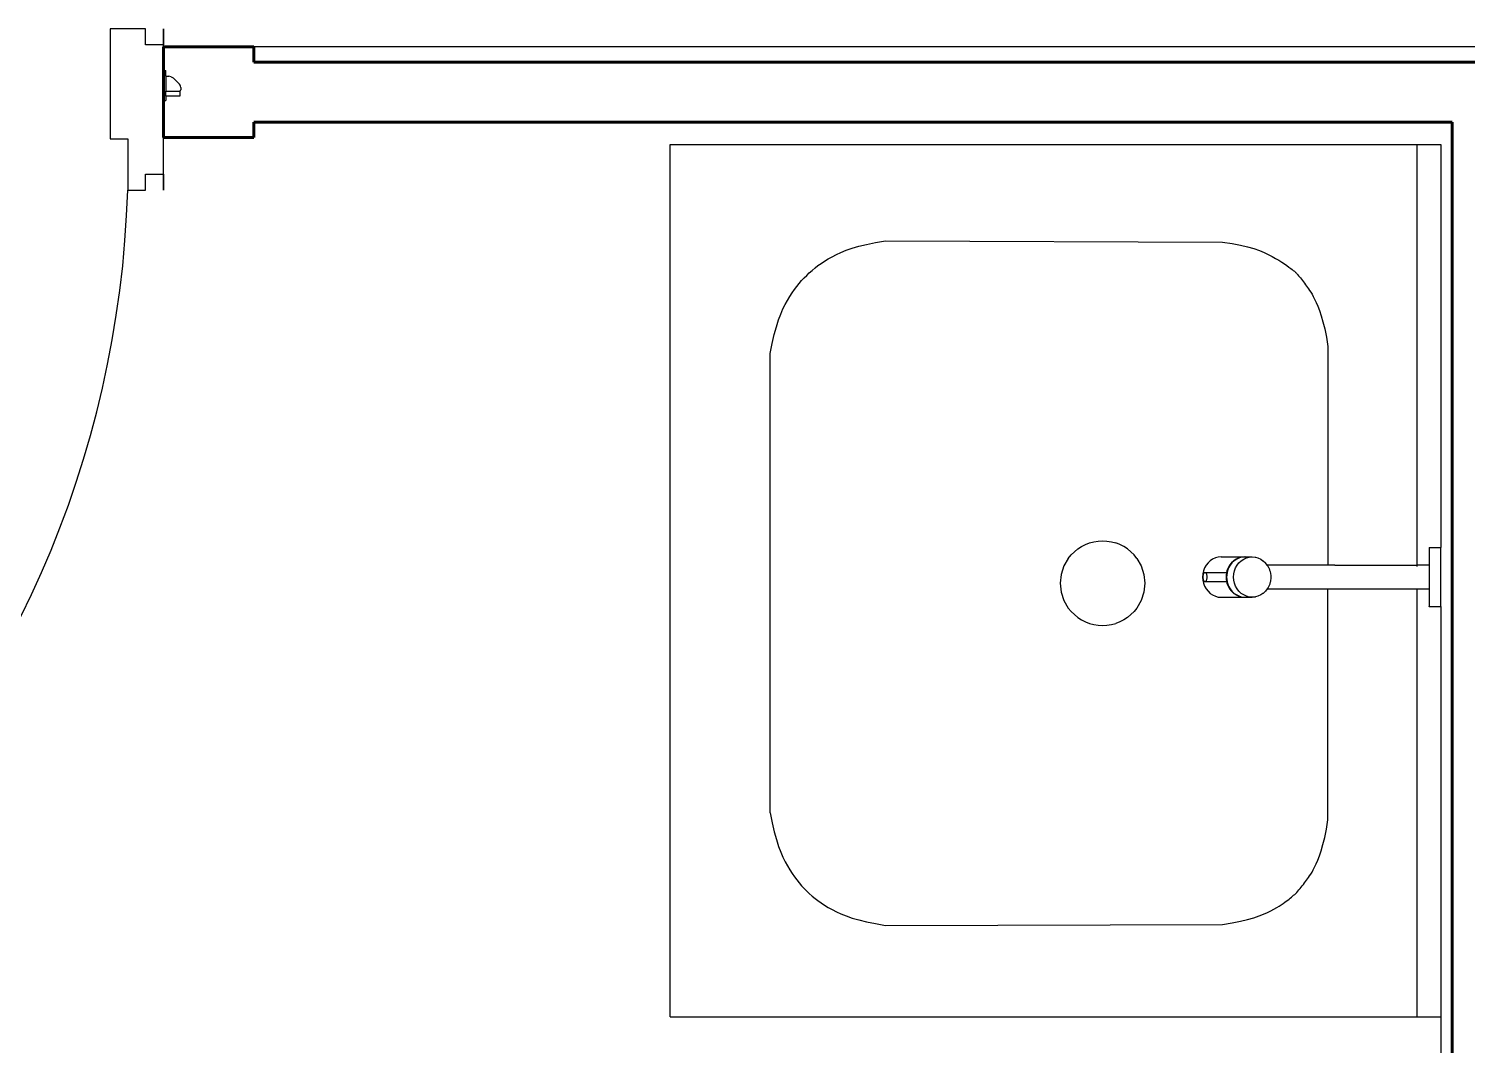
# Model space of a CAD drawing. Header units: metres. Extents: x 12.2 to 77.2, y 18.8 to 35.5.
# Drawn here: x 15.041 to 16.254, y 24.496 to 25.353 of the extents above; entities that cross this region are included whole.
import ezdxf

# ---------------------------------------------------------------- set-up
doc = ezdxf.new("R2010")
doc.units = ezdxf.units.M
doc.layers.add('0inne_gulv', color=7, linetype='Continuous', lineweight=13)
doc.layers.add('A-WALL', color=250, linetype='Continuous', lineweight=60)
doc.layers.add('Edges', color=7, linetype='Continuous')

# ---------------------------------------------------------------- blocks, each defined once
blk = doc.blocks.new('*U14')
blk.add_lwpolyline([(33.6, 1124.4, -0.396717), (966.4, 192)], format="xyb")
for points in [[(72, 192), (33.6, 192), (33.6, 1124.4), (72, 1124.4)], [(33.6, 192), (16.8, 192), (16.8, 192), (16.8, 192), (16.8, 192), (16.8, 177), (0, 177), (0, 190.9), (0, 40.9), (0, 55.9), (16.8, 55.9), (16.8, 40.9), (33.6, 40.9), (33.6, 40.9), (50, 40.9), (50, 144), (33.6, 144)], [(1000, 177), (1000, 192), (1000, 192), (1000, 40.9), (1000, 55.9), (983.2, 55.9), (983.2, 40.9), (966.4, 40.9), (966.4, 40.9), (950, 40.9), (950, 144), (966.4, 144), (966.4, 192), (983.2, 192), (983.2, 177)]]:
    blk.add_lwpolyline(points, close=True)
blk.add_lwpolyline([(33.6, 192), (72, 192)])
blk = doc.blocks.new('hyjnmu')
at = {"layer": 'Edges'}
for p, q in [((1051.659, 1739.2149), (1051.659, 1739.6149)), ((1051.659, 1739.6149), (1051.6731, 1739.6149)), ((1051.6731, 1739.6149), (1051.9985, 1739.6149)), ((1051.9985, 1739.6049), (1051.9985, 1739.6149)), ((1051.9988, 1739.6149), (1051.9985, 1739.6149)), ((1051.9985, 1739.6049), (1051.9988, 1739.6049)), ((1051.9998, 1739.6149), (1051.9988, 1739.6149)), ((1051.9988, 1739.6049), (1051.9998, 1739.6049)), ((1052.0013, 1739.6149), (1051.9998, 1739.6149)), ((1051.9998, 1739.6049), (1052.0013, 1739.6049)), ((1052.0033, 1739.6149), (1052.0013, 1739.6149)), ((1052.0013, 1739.6049), (1052.0033, 1739.6049)), ((1052.0059, 1739.6149), (1052.0033, 1739.6149)), ((1052.0033, 1739.6049), (1052.0059, 1739.6049)), ((1052.0088, 1739.6149), (1052.0059, 1739.6149)), ((1052.0059, 1739.6049), (1052.0088, 1739.6049)), ((1052.0122, 1739.6149), (1052.0088, 1739.6149)), ((1052.0088, 1739.6049), (1052.0122, 1739.6049)), ((1052.0158, 1739.6149), (1052.0122, 1739.6149)), ((1052.0122, 1739.6049), (1052.0135, 1739.6049)), ((1052.0135, 1739.6049), (1052.0136, 1739.6049)), ((1052.0135, 1739.6049), (1052.0135, 1739.5949)), ((1052.0136, 1739.6049), (1052.014, 1739.6049)), ((1052.014, 1739.6049), (1052.0146, 1739.6049)), ((1052.0146, 1739.6049), (1052.0154, 1739.6049)), ((1052.0154, 1739.6049), (1052.0158, 1739.6049)), ((1052.0196, 1739.6149), (1052.0158, 1739.6149)), ((1052.0158, 1739.6049), (1052.0164, 1739.6049)), ((1052.0164, 1739.6049), (1052.0176, 1739.6049)), ((1052.0176, 1739.6049), (1052.019, 1739.6049)), ((1052.019, 1739.6049), (1052.0196, 1739.6049)), ((1052.0235, 1739.6149), (1052.0196, 1739.6149)), ((1052.0196, 1739.6049), (1052.0204, 1739.6049)), ((1052.0204, 1739.6049), (1052.0219, 1739.6049)), ((1052.0219, 1739.6049), (1052.0235, 1739.6049)), ((1052.0274, 1739.6149), (1052.0235, 1739.6149)), ((1052.0235, 1739.6049), (1052.0251, 1739.6049)), ((1052.0235, 1739.6049), (1052.0235, 1739.6049)), ((1052.0251, 1739.6049), (1052.0266, 1739.6049)), ((1052.0266, 1739.6049), (1052.0274, 1739.6049)), ((1052.0313, 1739.6149), (1052.0274, 1739.6149)), ((1052.0274, 1739.6049), (1052.028, 1739.6049)), ((1052.028, 1739.6049), (1052.0294, 1739.6049)), ((1052.0294, 1739.6049), (1052.0306, 1739.6049)), ((1052.0306, 1739.6049), (1052.0313, 1739.6049)), ((1052.0349, 1739.6149), (1052.0313, 1739.6149)), ((1052.0313, 1739.6049), (1052.0316, 1739.6049)), ((1052.0316, 1739.6049), (1052.0324, 1739.6049)), ((1052.0324, 1739.6049), (1052.033, 1739.6049)), ((1052.0335, 1739.6049), (1052.033, 1739.6049)), ((1052.0335, 1739.5949), (1052.0335, 1739.6049)), ((1052.0335, 1739.6049), (1052.0349, 1739.6049)), ((1052.0382, 1739.6149), (1052.0349, 1739.6149)), ((1052.0349, 1739.6049), (1052.0382, 1739.6049)), ((1052.0412, 1739.6149), (1052.0382, 1739.6149)), ((1052.0382, 1739.6049), (1052.0412, 1739.6049)), ((1052.0438, 1739.6149), (1052.0412, 1739.6149)), ((1052.0412, 1739.6049), (1052.0438, 1739.6049)), ((1052.0458, 1739.6149), (1052.0438, 1739.6149)), ((1052.0438, 1739.6049), (1052.0458, 1739.6049)), ((1052.0473, 1739.6149), (1052.0458, 1739.6149)), ((1052.0458, 1739.6049), (1052.0473, 1739.6049)), ((1052.0482, 1739.6149), (1052.0473, 1739.6149)), ((1052.0473, 1739.6049), (1052.0482, 1739.6049)), ((1052.0482, 1739.6149), (1052.0485, 1739.6149)), ((1052.0485, 1739.6049), (1052.0482, 1739.6049)), ((1052.0485, 1739.6149), (1052.0485, 1739.6049)), ((1052.0485, 1739.6149), (1052.3731, 1739.6149)), ((1052.3731, 1739.6149), (1052.394, 1739.6149)), ((1052.394, 1739.6149), (1053.0663, 1739.6149)), ((1052.394, 1738.9649), (1052.394, 1739.6149)), ((1052.0135, 1739.5949), (1051.659, 1739.5949)), ((1052.0136, 1739.5949), (1052.0135, 1739.5949)), ((1052.0135, 1739.5253), (1052.0135, 1739.5949)), ((1052.0146, 1739.5949), (1052.014, 1739.5949)), ((1052.0335, 1739.5949), (1052.033, 1739.5949)), ((1052.394, 1739.5949), (1052.0335, 1739.5949)), ((1052.0335, 1739.5252), (1052.0335, 1739.5949)), ((1051.8292, 1739.5196), (1052.0135, 1739.5196)), ((1052.0135, 1739.5253), (1052.0135, 1739.5196)), ((1052.0135, 1739.5196), (1052.0135, 1739.5191)), ((1052.0335, 1739.5196), (1052.0335, 1739.5252)), ((1052.2281, 1739.5196), (1052.0335, 1739.5196)), ((1052.0335, 1739.5191), (1052.0335, 1739.5196)), ((1052.0135, 1739.5181), (1052.0134, 1739.5128)), ((1052.0134, 1739.5128), (1052.0135, 1739.4947)), ((1052.0135, 1739.5191), (1052.0135, 1739.5189)), ((1052.0135, 1739.5189), (1052.0135, 1739.5181)), ((1052.0334, 1739.5127), (1052.0335, 1739.5181)), ((1052.0335, 1739.4947), (1052.0334, 1739.5127)), ((1052.0335, 1739.5188), (1052.0335, 1739.5191)), ((1052.0335, 1739.5181), (1052.0335, 1739.5188)), ((1052.0135, 1739.4947), (1052.0135, 1739.4928)), ((1052.0135, 1739.4928), (1052.0135, 1739.4912)), ((1052.0135, 1739.4912), (1052.0135, 1739.4901)), ((1052.0135, 1739.4901), (1052.0135, 1739.4897)), ((1052.0135, 1739.4897), (1052.0135, 1739.4889)), ((1052.0135, 1739.4889), (1052.0135, 1739.488)), ((1052.0135, 1739.488), (1052.0135, 1739.4872)), ((1052.0135, 1739.4872), (1052.0135, 1739.4863)), ((1052.0135, 1739.4863), (1052.0135, 1739.4854)), ((1052.0135, 1739.4854), (1052.0135, 1739.4844)), ((1052.0135, 1739.4844), (1052.0135, 1739.4834)), ((1052.0135, 1739.4834), (1052.0135, 1739.4825)), ((1052.0335, 1739.4928), (1052.0335, 1739.4947)), ((1052.0335, 1739.4912), (1052.0335, 1739.4928)), ((1052.0335, 1739.4901), (1052.0335, 1739.4912)), ((1052.0335, 1739.4897), (1052.0335, 1739.4901)), ((1052.0335, 1739.4889), (1052.0335, 1739.4897)), ((1052.0335, 1739.488), (1052.0335, 1739.4889)), ((1052.0335, 1739.4872), (1052.0335, 1739.488)), ((1052.0335, 1739.4863), (1052.0335, 1739.4872)), ((1052.0335, 1739.4854), (1052.0335, 1739.4863)), ((1052.0335, 1739.4844), (1052.0335, 1739.4854)), ((1052.0335, 1739.4834), (1052.0335, 1739.4844)), ((1052.0335, 1739.4825), (1052.0335, 1739.4834)), ((1052.0135, 1739.4825), (1052.0135, 1739.4812)), ((1052.0135, 1739.4812), (1052.0135, 1739.4787)), ((1052.0135, 1739.4787), (1052.0135, 1739.4751)), ((1052.0135, 1739.4751), (1052.0135, 1739.4704)), ((1052.0183, 1739.4707), (1052.0189, 1739.4709)), ((1052.0189, 1739.4709), (1052.0204, 1739.4712)), ((1052.0204, 1739.4712), (1052.0208, 1739.4713)), ((1052.0208, 1739.4713), (1052.0219, 1739.4714)), ((1052.0219, 1739.4714), (1052.0235, 1739.4715)), ((1052.0235, 1739.4715), (1052.0251, 1739.4714)), ((1052.0251, 1739.4714), (1052.0262, 1739.4713)), ((1052.0262, 1739.4713), (1052.0266, 1739.4712)), ((1052.0266, 1739.4712), (1052.028, 1739.4709)), ((1052.028, 1739.4709), (1052.0287, 1739.4707)), ((1052.0335, 1739.4812), (1052.0335, 1739.4825)), ((1052.0335, 1739.4787), (1052.0335, 1739.4812)), ((1052.0335, 1739.4751), (1052.0335, 1739.4787)), ((1052.0335, 1739.4704), (1052.0335, 1739.4751)), ((1052.0068, 1739.4586), (1052.0073, 1739.4606)), ((1052.0073, 1739.4606), (1052.0084, 1739.4629)), ((1052.0084, 1739.4629), (1052.0097, 1739.4648)), ((1052.0097, 1739.4648), (1052.0098, 1739.465)), ((1052.0098, 1739.465), (1052.0115, 1739.4669)), ((1052.0135, 1739.4685), (1052.0115, 1739.4669)), ((1052.0135, 1739.4704), (1052.0135, 1739.4685)), ((1052.0135, 1739.4685), (1052.0136, 1739.4685)), ((1052.0136, 1739.4685), (1052.014, 1739.4687)), ((1052.014, 1739.4687), (1052.0146, 1739.4691)), ((1052.0146, 1739.4691), (1052.0154, 1739.4695)), ((1052.0154, 1739.4695), (1052.0158, 1739.4697)), ((1052.0158, 1739.4697), (1052.0164, 1739.47)), ((1052.0164, 1739.47), (1052.0176, 1739.4704)), ((1052.0176, 1739.4704), (1052.0183, 1739.4707)), ((1052.0287, 1739.4707), (1052.0294, 1739.4705)), ((1052.0294, 1739.4705), (1052.0306, 1739.47)), ((1052.0306, 1739.47), (1052.0312, 1739.4697)), ((1052.0312, 1739.4697), (1052.0316, 1739.4695)), ((1052.0316, 1739.4695), (1052.0324, 1739.4691)), ((1052.0324, 1739.4691), (1052.033, 1739.4687)), ((1052.033, 1739.4687), (1052.0335, 1739.4685)), ((1052.0335, 1739.4685), (1052.0335, 1739.4704)), ((1052.0335, 1739.4685), (1052.0355, 1739.4669)), ((1052.0355, 1739.4669), (1052.0372, 1739.465)), ((1052.0372, 1739.465), (1052.0373, 1739.4648)), ((1052.0373, 1739.4648), (1052.0386, 1739.4629)), ((1052.0386, 1739.4629), (1052.0397, 1739.4606)), ((1052.0397, 1739.4606), (1052.0402, 1739.4586)), ((1052.0065, 1739.4557), (1052.0067, 1739.4582)), ((1052.0067, 1739.4533), (1052.0065, 1739.4557)), ((1052.0065, 1739.4518), (1052.0065, 1739.4557)), ((1052.0065, 1739.4499), (1052.0065, 1739.4518)), ((1052.0067, 1739.4518), (1052.0065, 1739.4499)), ((1052.0065, 1739.4499), (1052.0065, 1739.4496)), ((1052.0065, 1739.4496), (1052.0065, 1739.4494)), ((1052.0065, 1739.4494), (1052.0067, 1739.4474)), ((1052.0065, 1739.4447), (1052.0065, 1739.4494)), ((1052.0067, 1739.4582), (1052.0068, 1739.4586)), ((1052.0073, 1739.4509), (1052.0067, 1739.4533)), ((1052.0067, 1739.4518), (1052.0067, 1739.4518)), ((1052.0067, 1739.4474), (1052.0073, 1739.445)), ((1052.0067, 1739.4474), (1052.0067, 1739.447)), ((1052.0067, 1739.447), (1052.0073, 1739.4446)), ((1052.0084, 1739.4486), (1052.0073, 1739.4509)), ((1052.0098, 1739.4465), (1052.0084, 1739.4486)), ((1052.0386, 1739.4486), (1052.0372, 1739.4465)), ((1052.0397, 1739.4509), (1052.0386, 1739.4486)), ((1052.0403, 1739.4533), (1052.0397, 1739.4509)), ((1052.0397, 1739.445), (1052.0403, 1739.4474)), ((1052.0397, 1739.4446), (1052.0403, 1739.447)), ((1052.0402, 1739.4586), (1052.0403, 1739.4582)), ((1052.0403, 1739.4582), (1052.0405, 1739.4557)), ((1052.0405, 1739.4557), (1052.0403, 1739.4533)), ((1052.0403, 1739.4518), (1052.0403, 1739.4518)), ((1052.0405, 1739.4499), (1052.0403, 1739.4518)), ((1052.0403, 1739.4474), (1052.0405, 1739.4494)), ((1052.0403, 1739.447), (1052.0403, 1739.4474)), ((1052.0405, 1739.4518), (1052.0405, 1739.4557)), ((1052.0405, 1739.4499), (1052.0405, 1739.4518)), ((1052.0405, 1739.4496), (1052.0405, 1739.4499)), ((1052.0405, 1739.4494), (1052.0405, 1739.4496)), ((1052.0405, 1739.4447), (1052.0405, 1739.4494)), ((1052.0065, 1739.4296), (1052.0065, 1739.4447)), ((1052.0073, 1739.445), (1052.0084, 1739.4427)), ((1052.0073, 1739.4446), (1052.0084, 1739.4423)), ((1052.0084, 1739.4427), (1052.0098, 1739.4406)), ((1052.0084, 1739.4423), (1052.0098, 1739.4402)), ((1052.0115, 1739.4446), (1052.0098, 1739.4465)), ((1052.0098, 1739.4406), (1052.0115, 1739.4387)), ((1052.0098, 1739.4402), (1052.0115, 1739.4383)), ((1052.0135, 1739.443), (1052.0115, 1739.4446)), ((1052.0115, 1739.4387), (1052.0135, 1739.4371)), ((1052.0115, 1739.4383), (1052.0135, 1739.4367)), ((1052.0158, 1739.4417), (1052.0135, 1739.443)), ((1052.0135, 1739.4371), (1052.0158, 1739.4358)), ((1052.0135, 1739.4367), (1052.0158, 1739.4354)), ((1052.0183, 1739.4407), (1052.0158, 1739.4417)), ((1052.0158, 1739.4358), (1052.0183, 1739.4349)), ((1052.0158, 1739.4354), (1052.0183, 1739.4344)), ((1052.0208, 1739.4402), (1052.0183, 1739.4407)), ((1052.0183, 1739.4349), (1052.0195, 1739.4346)), ((1052.0183, 1739.4344), (1052.0195, 1739.4342)), ((1052.0195, 1739.4342), (1052.0195, 1739.4346)), ((1052.0235, 1739.44), (1052.0208, 1739.4402)), ((1052.0262, 1739.4402), (1052.0235, 1739.44)), ((1052.0287, 1739.4407), (1052.0262, 1739.4402)), ((1052.0275, 1739.4346), (1052.0287, 1739.4349)), ((1052.0275, 1739.4346), (1052.0275, 1739.4342)), ((1052.0275, 1739.4342), (1052.0287, 1739.4344)), ((1052.0312, 1739.4417), (1052.0287, 1739.4407)), ((1052.0287, 1739.4349), (1052.0312, 1739.4358)), ((1052.0287, 1739.4344), (1052.0312, 1739.4354)), ((1052.0335, 1739.443), (1052.0312, 1739.4417)), ((1052.0312, 1739.4358), (1052.0335, 1739.4371)), ((1052.0312, 1739.4354), (1052.0335, 1739.4367)), ((1052.0355, 1739.4446), (1052.0335, 1739.443)), ((1052.0335, 1739.4371), (1052.0355, 1739.4387)), ((1052.0335, 1739.4367), (1052.0355, 1739.4383)), ((1052.0372, 1739.4465), (1052.0355, 1739.4446)), ((1052.0355, 1739.4387), (1052.0372, 1739.4406)), ((1052.0355, 1739.4383), (1052.0372, 1739.4402)), ((1052.0372, 1739.4406), (1052.0386, 1739.4427)), ((1052.0372, 1739.4402), (1052.0386, 1739.4423)), ((1052.0386, 1739.4427), (1052.0397, 1739.445)), ((1052.0386, 1739.4423), (1052.0397, 1739.4446)), ((1052.0405, 1739.4296), (1052.0405, 1739.4447)), ((1051.7402, 1739.1466), (1051.7411, 1739.4307)), ((1052.0065, 1739.4296), (1052.0067, 1739.4271)), ((1052.0067, 1739.4271), (1052.0073, 1739.4247)), ((1052.0073, 1739.4247), (1052.0084, 1739.4224)), ((1052.0084, 1739.4224), (1052.0098, 1739.4203)), ((1052.0195, 1739.416), (1052.0195, 1739.4342)), ((1052.0275, 1739.4342), (1052.0275, 1739.416)), ((1052.0372, 1739.4203), (1052.0386, 1739.4224)), ((1052.0386, 1739.4224), (1052.0397, 1739.4247)), ((1052.0397, 1739.4247), (1052.0403, 1739.4271)), ((1052.0403, 1739.4271), (1052.0405, 1739.4296)), ((1052.3171, 1739.1466), (1052.3162, 1739.4307)), ((1052.0098, 1739.4203), (1052.0115, 1739.4185)), ((1052.0115, 1739.4185), (1052.0135, 1739.4168)), ((1052.0135, 1739.4168), (1052.0158, 1739.4156)), ((1052.0158, 1739.4156), (1052.0183, 1739.4146)), ((1052.0183, 1739.4146), (1052.0208, 1739.414)), ((1052.0195, 1739.416), (1052.0196, 1739.4162)), ((1052.0196, 1739.4157), (1052.0195, 1739.416)), ((1052.0196, 1739.4162), (1052.0197, 1739.4164)), ((1052.0197, 1739.4155), (1052.0196, 1739.4157)), ((1052.0197, 1739.4164), (1052.0199, 1739.4166)), ((1052.0199, 1739.4153), (1052.0197, 1739.4155)), ((1052.0199, 1739.4166), (1052.0203, 1739.4168)), ((1052.0203, 1739.4151), (1052.0199, 1739.4153)), ((1052.0203, 1739.4168), (1052.0207, 1739.417)), ((1052.0207, 1739.4149), (1052.0203, 1739.4151)), ((1052.0207, 1739.417), (1052.0208, 1739.4171)), ((1052.0208, 1739.4148), (1052.0207, 1739.4149)), ((1052.0208, 1739.4171), (1052.0212, 1739.4172)), ((1052.0212, 1739.4147), (1052.0208, 1739.4148)), ((1052.0208, 1739.414), (1052.0235, 1739.4138)), ((1052.0212, 1739.4172), (1052.0217, 1739.4173)), ((1052.0217, 1739.4146), (1052.0212, 1739.4147)), ((1052.0217, 1739.4173), (1052.0223, 1739.4174)), ((1052.0223, 1739.4145), (1052.0217, 1739.4146)), ((1052.0223, 1739.4174), (1052.0229, 1739.4174)), ((1052.0229, 1739.4145), (1052.0223, 1739.4145)), ((1052.0229, 1739.4174), (1052.0235, 1739.4175)), ((1052.0235, 1739.4145), (1052.0229, 1739.4145)), ((1052.0235, 1739.4175), (1052.0241, 1739.4174)), ((1052.0241, 1739.4145), (1052.0235, 1739.4145)), ((1052.0235, 1739.4138), (1052.0262, 1739.414)), ((1052.0241, 1739.4174), (1052.0247, 1739.4174)), ((1052.0247, 1739.4145), (1052.0241, 1739.4145)), ((1052.0247, 1739.4174), (1052.0253, 1739.4173)), ((1052.0253, 1739.4146), (1052.0247, 1739.4145)), ((1052.0253, 1739.4173), (1052.0259, 1739.4172)), ((1052.0259, 1739.4147), (1052.0253, 1739.4146)), ((1052.0259, 1739.4172), (1052.0263, 1739.417)), ((1052.0262, 1739.4148), (1052.0259, 1739.4147)), ((1052.0263, 1739.4149), (1052.0262, 1739.4148)), ((1052.0262, 1739.414), (1052.0286, 1739.4146)), ((1052.0263, 1739.417), (1052.0267, 1739.4168)), ((1052.0267, 1739.4151), (1052.0263, 1739.4149)), ((1052.0267, 1739.4168), (1052.0271, 1739.4166)), ((1052.0271, 1739.4153), (1052.0267, 1739.4151)), ((1052.0271, 1739.4166), (1052.0273, 1739.4164)), ((1052.0273, 1739.4155), (1052.0271, 1739.4153)), ((1052.0273, 1739.4164), (1052.0274, 1739.4162)), ((1052.0274, 1739.4157), (1052.0273, 1739.4155)), ((1052.0274, 1739.4162), (1052.0275, 1739.416)), ((1052.0275, 1739.416), (1052.0274, 1739.4157)), ((1052.0286, 1739.4146), (1052.0287, 1739.4146)), ((1052.0287, 1739.4146), (1052.0312, 1739.4156)), ((1052.0312, 1739.4156), (1052.0335, 1739.4168)), ((1052.0335, 1739.4168), (1052.0355, 1739.4185)), ((1052.0355, 1739.4185), (1052.0372, 1739.4203)), ((1052.0077, 1739.3585), (1052.0141, 1739.3622)), ((1052.0141, 1739.3622), (1052.0212, 1739.3645)), ((1052.0212, 1739.3645), (1052.0286, 1739.3653)), ((1052.0286, 1739.3653), (1052.0361, 1739.3645)), ((1052.0361, 1739.3645), (1052.0432, 1739.3622)), ((1052.0432, 1739.3622), (1052.0496, 1739.3585)), ((1051.9998, 1739.3506), (1051.9978, 1739.3474)), ((1052.0022, 1739.3535), (1051.9998, 1739.3506)), ((1052.0048, 1739.3561), (1052.0022, 1739.3535)), ((1052.0077, 1739.3585), (1052.0048, 1739.3561)), ((1052.0496, 1739.3585), (1052.0525, 1739.3561)), ((1052.0525, 1739.3561), (1052.0551, 1739.3535)), ((1052.0551, 1739.3535), (1052.0575, 1739.3506)), ((1052.0575, 1739.3506), (1052.0595, 1739.3474)), ((1051.9937, 1739.337), (1051.9947, 1739.3407)), ((1051.9961, 1739.3441), (1051.9947, 1739.3407)), ((1051.9978, 1739.3474), (1051.9961, 1739.3441)), ((1052.0595, 1739.3474), (1052.0612, 1739.3441)), ((1052.0612, 1739.3441), (1052.0626, 1739.3407)), ((1052.0635, 1739.337), (1052.0626, 1739.3407)), ((1051.993, 1739.3296), (1051.9932, 1739.3333)), ((1051.9932, 1739.3259), (1051.993, 1739.3296)), ((1051.9932, 1739.3333), (1051.9937, 1739.337)), ((1051.9937, 1739.3222), (1051.9932, 1739.3259)), ((1052.0641, 1739.3333), (1052.0635, 1739.337)), ((1052.0635, 1739.3222), (1052.0641, 1739.3259)), ((1052.0643, 1739.3296), (1052.0641, 1739.3333)), ((1052.0641, 1739.3259), (1052.0643, 1739.3296)), ((1051.9947, 1739.3186), (1051.9937, 1739.3222)), ((1051.996, 1739.3151), (1051.9947, 1739.3186)), ((1051.9978, 1739.3118), (1051.996, 1739.3151)), ((1052.0595, 1739.3118), (1052.0612, 1739.3151)), ((1052.0612, 1739.3151), (1052.0626, 1739.3186)), ((1052.0626, 1739.3186), (1052.0635, 1739.3222)), ((1051.9998, 1739.3087), (1051.9978, 1739.3118)), ((1052.0021, 1739.3058), (1051.9998, 1739.3087)), ((1052.0048, 1739.3031), (1052.0021, 1739.3058)), ((1052.0077, 1739.3007), (1052.0048, 1739.3031)), ((1052.0496, 1739.3007), (1052.0525, 1739.3031)), ((1052.0525, 1739.3031), (1052.0551, 1739.3058)), ((1052.0551, 1739.3058), (1052.0575, 1739.3087)), ((1052.0575, 1739.3087), (1052.0595, 1739.3118)), ((1052.0077, 1739.3007), (1052.0141, 1739.297)), ((1052.0141, 1739.297), (1052.0212, 1739.2947)), ((1052.0212, 1739.2947), (1052.0286, 1739.2939)), ((1052.0286, 1739.2939), (1052.0361, 1739.2947)), ((1052.0361, 1739.2947), (1052.0432, 1739.297)), ((1052.0432, 1739.297), (1052.0496, 1739.3007)), ((1051.659, 1738.9649), (1051.659, 1739.2149)), ((1052.2221, 1739.0494), (1051.8352, 1739.0494)), ((1052.394, 1738.9649), (1051.659, 1738.9649))]:
    blk.add_line(p, q, dxfattribs=at)
for points in [[(1051.7411, 1739.4307), (1051.7423, 1739.4388), (1051.7437, 1739.4458), (1051.7452, 1739.4519), (1051.7467, 1739.4572), (1051.7483, 1739.4618), (1051.7499, 1739.4658), (1051.7516, 1739.4693), (1051.7532, 1739.4725), (1051.7549, 1739.4754), (1051.7565, 1739.4782), (1051.7581, 1739.4806), (1051.7596, 1739.4829), (1051.761, 1739.4849), (1051.7623, 1739.4867), (1051.7634, 1739.4882), (1051.7644, 1739.4894), (1051.7652, 1739.4904), (1051.7658, 1739.4913), (1051.7663, 1739.4919), (1051.7668, 1739.4924), (1051.7672, 1739.4929), (1051.7677, 1739.4933), (1051.7682, 1739.4938), (1051.7688, 1739.4943), (1051.7696, 1739.4949), (1051.7705, 1739.4956), (1051.7714, 1739.4964), (1051.7725, 1739.4972), (1051.7736, 1739.4981), (1051.7748, 1739.499), (1051.7759, 1739.4999), (1051.7771, 1739.5008), (1051.7782, 1739.5016), (1051.7794, 1739.5025), (1051.7806, 1739.5033), (1051.7819, 1739.5042), (1051.7834, 1739.5052), (1051.7851, 1739.5062), (1051.787, 1739.5072), (1051.7893, 1739.5084), (1051.792, 1739.5097), (1051.7951, 1739.5111), (1051.7988, 1739.5125), (1051.8032, 1739.514), (1051.8083, 1739.5154), (1051.8143, 1739.5169), (1051.8212, 1739.5183), (1051.8292, 1739.5196)], [(1052.3162, 1739.4307), (1052.3149, 1739.4388), (1052.3136, 1739.4458), (1052.3121, 1739.4519), (1052.3106, 1739.4571), (1052.3091, 1739.4616), (1052.3076, 1739.4654), (1052.3062, 1739.4687), (1052.3047, 1739.4716), (1052.3034, 1739.4741), (1052.3021, 1739.4764), (1052.3009, 1739.4784), (1052.2997, 1739.4802), (1052.2986, 1739.4818), (1052.2976, 1739.4832), (1052.2966, 1739.4845), (1052.2957, 1739.4857), (1052.2949, 1739.4868), (1052.2941, 1739.4878), (1052.2933, 1739.4888), (1052.2925, 1739.4898), (1052.2917, 1739.4907), (1052.2909, 1739.4916), (1052.2901, 1739.4925), (1052.2892, 1739.4933), (1052.2882, 1739.4943), (1052.2871, 1739.4952), (1052.286, 1739.4961), (1052.2848, 1739.4971), (1052.2837, 1739.498), (1052.2825, 1739.499), (1052.2813, 1739.4999), (1052.2802, 1739.5008), (1052.279, 1739.5016), (1052.2779, 1739.5025), (1052.2767, 1739.5033), (1052.2754, 1739.5042), (1052.2739, 1739.5052), (1052.2722, 1739.5062), (1052.2702, 1739.5072), (1052.2679, 1739.5084), (1052.2653, 1739.5097), (1052.2621, 1739.5111), (1052.2584, 1739.5125), (1052.2541, 1739.514), (1052.2489, 1739.5154), (1052.243, 1739.5169), (1052.2361, 1739.5183), (1052.2281, 1739.5196)], [(1051.8352, 1739.0494), (1051.8265, 1739.051), (1051.819, 1739.0527), (1051.8125, 1739.0545), (1051.8068, 1739.0563), (1051.8019, 1739.0582), (1051.7975, 1739.0601), (1051.7937, 1739.062), (1051.7903, 1739.0639), (1051.787, 1739.0658), (1051.784, 1739.0678), (1051.7812, 1739.0697), (1051.7785, 1739.0717), (1051.776, 1739.0737), (1051.7736, 1739.0758), (1051.7713, 1739.0779), (1051.7692, 1739.0801), (1051.767, 1739.0823), (1051.765, 1739.0846), (1051.763, 1739.0871), (1051.761, 1739.0896), (1051.7591, 1739.0924), (1051.7572, 1739.0952), (1051.7554, 1739.0983), (1051.7535, 1739.1016), (1051.7517, 1739.1051), (1051.7499, 1739.109), (1051.7481, 1739.1133), (1051.7464, 1739.1183), (1051.7447, 1739.124), (1051.7431, 1739.1305), (1051.7416, 1739.138), (1051.7402, 1739.1466)], [(1052.2221, 1739.0494), (1052.2307, 1739.051), (1052.2383, 1739.0527), (1052.2448, 1739.0545), (1052.2505, 1739.0563), (1052.2554, 1739.0582), (1052.2597, 1739.0601), (1052.2635, 1739.062), (1052.267, 1739.0639), (1052.2702, 1739.0658), (1052.2733, 1739.0678), (1052.2761, 1739.0697), (1052.2787, 1739.0717), (1052.2813, 1739.0737), (1052.2836, 1739.0758), (1052.2859, 1739.0779), (1052.2881, 1739.0801), (1052.2902, 1739.0823), (1052.2923, 1739.0846), (1052.2943, 1739.0871), (1052.2962, 1739.0896), (1052.2981, 1739.0924), (1052.3, 1739.0952), (1052.3019, 1739.0983), (1052.3037, 1739.1016), (1052.3056, 1739.1051), (1052.3074, 1739.109), (1052.3091, 1739.1133), (1052.3109, 1739.1183), (1052.3125, 1739.124), (1052.3141, 1739.1305), (1052.3156, 1739.138), (1052.3171, 1739.1466)]]:
    blk.add_lwpolyline(points, dxfattribs=at)
for centre, radius, start, end in [((1052.0235, 1739.4534), 0.0192, 257.9958, 282.0042), ((1052.0235, 1739.4527), 0.0189, 257.8057, 282.1943)]:
    blk.add_arc(centre, radius, start, end, dxfattribs=at)

msp = doc.modelspace()

# ---------------------------------------------------------------- linework, layer by layer
for p, q in [((18.6927, 25.3378), (15.2312, 25.3378)), ((15.155, 25.3164), (15.1552, 25.3164)), ((15.1552, 25.318), (15.1568, 25.318)), ((15.1552, 25.318), (15.1552, 25.3164)), ((15.1552, 25.3164), (15.1552, 25.2942)), ((15.1568, 25.3133), (15.1568, 25.318)), ((15.1568, 25.3133), (15.1593, 25.3133)), ((15.1568, 25.3133), (15.1568, 25.3006)), ((15.1614, 25.3127), (15.1593, 25.3133)), ((15.1614, 25.3127), (15.1632, 25.3117)), ((15.1632, 25.3117), (15.1683, 25.3065)), ((15.1689, 25.3056), (15.1683, 25.3065)), ((15.1693, 25.3047), (15.1689, 25.3056)), ((15.1695, 25.3036), (15.1693, 25.3047)), ((15.1695, 25.3036), (15.1695, 25.3018)), ((15.155, 25.2942), (15.1552, 25.2942)), ((15.1552, 25.2942), (15.1552, 25.2926)), ((15.1552, 25.2926), (15.1568, 25.2926)), ((15.1568, 25.3006), (15.1683, 25.3006)), ((15.1568, 25.3002), (15.1568, 25.3006)), ((15.1687, 25.3002), (15.1568, 25.3002)), ((15.1568, 25.2962), (15.1568, 25.3002)), ((15.1687, 25.2962), (15.1568, 25.2962)), ((15.1568, 25.2962), (15.1568, 25.2926)), ((15.1689, 25.3008), (15.1683, 25.3006)), ((15.1687, 25.3002), (15.1687, 25.2962)), ((15.1693, 25.3012), (15.1689, 25.3008)), ((15.1693, 25.3012), (15.1695, 25.3018))]:
    msp.add_line(p, q)
at = {"layer": 'A-WALL'}
for p, q in [((15.2312, 25.3378), (15.155, 25.3378)), ((15.155, 25.3269), (15.155, 25.3378)), ((15.155, 25.3164), (15.155, 25.3269)), ((15.2312, 25.3251), (15.2312, 25.3378)), ((15.155, 25.3161), (15.155, 25.3164)), ((15.155, 25.2946), (15.155, 25.3161)), ((18.6927, 25.3251), (15.2312, 25.3251)), ((15.155, 25.2942), (15.155, 25.2946)), ((15.155, 25.2761), (15.155, 25.2942)), ((15.155, 25.2743), (15.155, 25.2761)), ((15.155, 25.2616), (15.155, 25.2743)), ((15.2312, 25.2743), (15.2312, 25.2616)), ((15.2312, 25.2743), (16.2416, 25.2743)), ((16.2416, 25.2743), (16.2416, 21.6675)), ((15.155, 25.2616), (15.2312, 25.2616))]:
    msp.add_line(p, q, dxfattribs=at)

# ---------------------------------------------------------------- block references
at = {"xscale": -0.0009000000000045201, "yscale": 0.0009000000000045201, "zscale": 0.0009000000000045201, "rotation": 180}
msp.add_blockref('*U14', (14.255, 25.39), dxfattribs=at)
at = {"layer": '0inne_gulv', "rotation": 270}
msp.add_blockref('hyjnmu', (-1723.3828, 1076.9145), dxfattribs=at)

doc.saveas('drawing.dxf')
